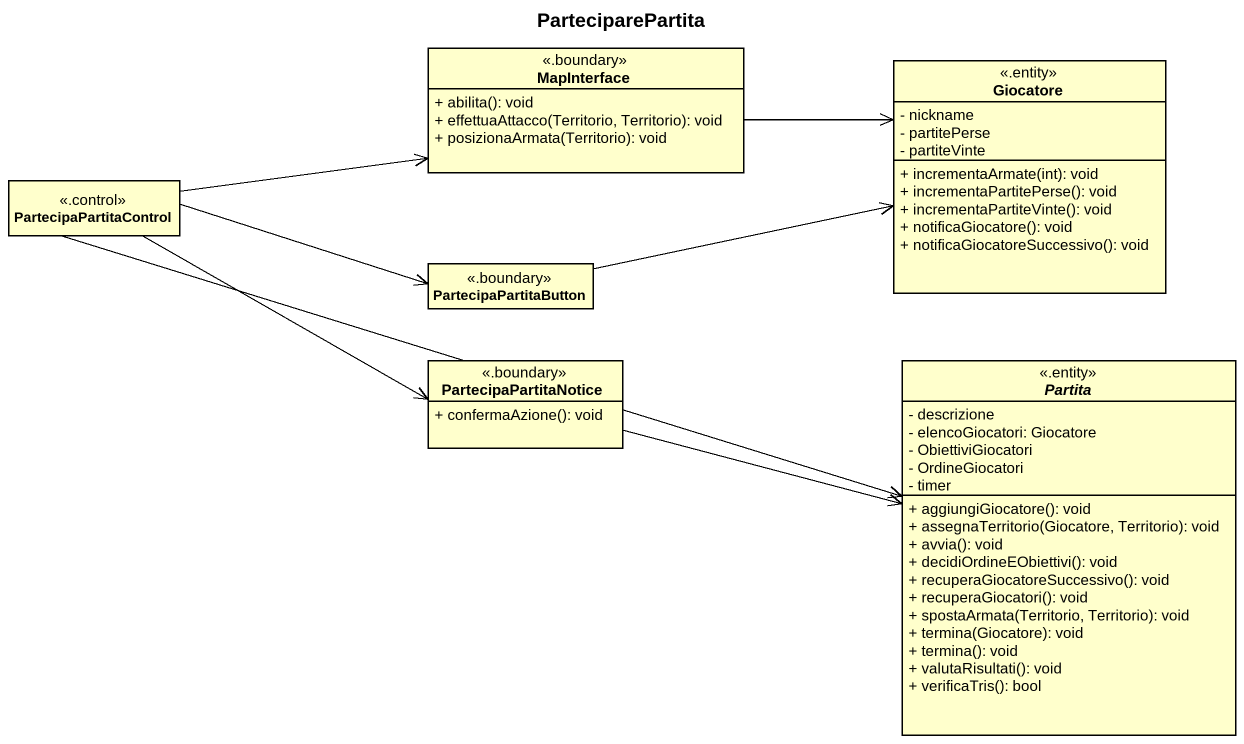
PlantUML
@startuml
title ParteciparePartita
hide circle
hide empty members
skinparam classAttributeIconSize 0
class MapInterface <<.boundary>> {
  + abilita(): void
  + effettuaAttacco(Territorio, Territorio): void
  + posizionaArmata(Territorio): void
}
class Giocatore <<.entity>> {
  - nickname
  - partitePerse
  - partiteVinte
  + incrementaArmate(int): void
  + incrementaPartitePerse(): void
  + incrementaPartiteVinte(): void
  + notificaGiocatore(): void
  + notificaGiocatoreSuccessivo(): void
}
class PartecipaPartitaControl <<.control>>
class PartecipaPartitaButton <<.boundary>>
class PartecipaPartitaNotice <<.boundary>> {
  + confermaAzione(): void
}
abstract class Partita <<.entity>> {
  - descrizione
  - elencoGiocatori: Giocatore
  - ObiettiviGiocatori
  - OrdineGiocatori
  - timer
  + aggiungiGiocatore(): void
  + assegnaTerritorio(Giocatore, Territorio): void
  + avvia(): void
  + decidiOrdineEObiettivi(): void
  + recuperaGiocatoreSuccessivo(): void
  + recuperaGiocatori(): void
  + spostaArmata(Territorio, Territorio): void
  + termina(Giocatore): void
  + termina(): void
  + valutaRisultati(): void
  + verificaTris(): bool
}
MapInterface -right-> Giocatore
PartecipaPartitaControl -right-> MapInterface
PartecipaPartitaControl -right-> PartecipaPartitaButton
PartecipaPartitaControl -right-> PartecipaPartitaNotice
PartecipaPartitaControl -right-> Partita
PartecipaPartitaButton -right-> Giocatore
PartecipaPartitaNotice -right-> Partita
@enduml
